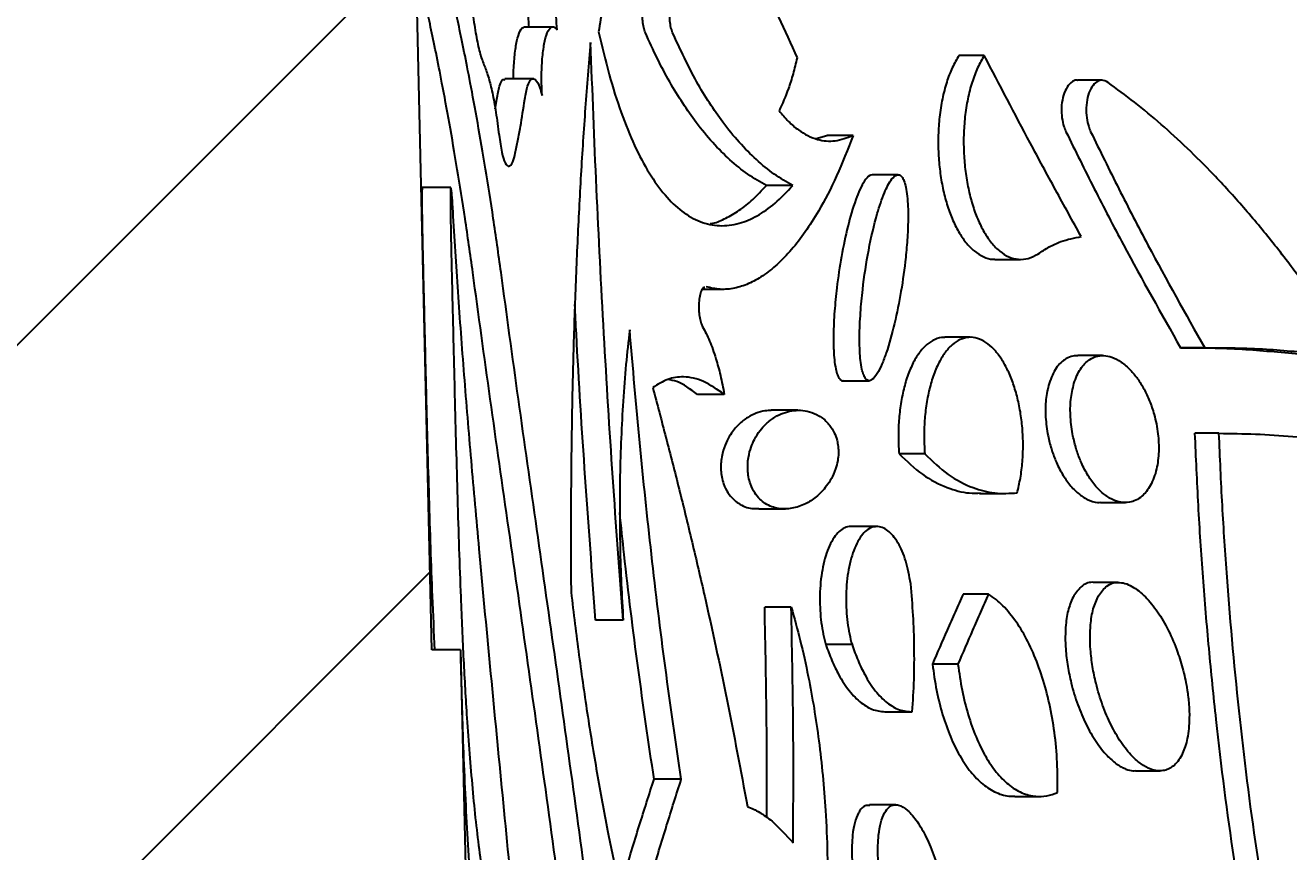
# Model space of a CAD drawing. Header units: millimetres. Extents: x 8 to 871, y 8 to 585.
# Drawn here: x 317.44 to 326.31, y 282.4 to 288.2 of the extents above; entities that cross this region are included whole.
import ezdxf

# ---------------------------------------------------------------- set-up
doc = ezdxf.new("R2010")
doc.units = ezdxf.units.MM
doc.layers.add('DIMENSIONS', color=2, linetype='Continuous')
doc.layers.add('HATCH', color=3, linetype='Continuous')
doc.layers.add('OUTLINE', color=7, linetype='Continuous', lineweight=25)
doc.styles.add('SLDTEXTSTYLE0', font='TXT', dxfattribs={"width": 0.75})
doc.dimstyles.new('SLDDIMSTYLE8', dxfattribs={"dimtxt": 3.5, "dimasz": 2, "dimexe": 0, "dimexo": 0.0625, "dimgap": 0.875, "dimtad": 1, "dimdec": 4, "dimzin": 12, "dimdsep": 46, "dimtxsty": 'SLDTEXTSTYLE0', "dimsah": 1, "dimcen": 0.09, "dimazin": 3, "dimtfac": 1, "dimtofl": 0, "dimtmove": 0, "dimatfit": 3, "dimfxl": 0, "dimfrac": 2, "dimtolj": 1, "dimtzin": 12, "dimarcsym": 0})

# ---------------------------------------------------------------- blocks, each defined once
blk = doc.blocks.new('_D_13')
at = {"layer": 'DIMENSIONS'}
blk.add_arc((306.2088, 330.1347), 79.0072, 79, 90, dxfattribs=at)
for points in [[(306.2088, 409.142), (308.2024, 408.6167), (308.215, 409.6166)], [(321.2841, 407.6904), (319.4054, 408.5391), (319.227, 407.5551)]]:
    blk.add_solid(points, dxfattribs=at)
at = {"layer": 'DIMENSIONS', "insert": (310.7105, 413.6065), "char_height": 3.5, "attachment_point": 1, "rotation": 354.5, "style": 'SLDTEXTSTYLE0'}
blk.add_mtext('11°', dxfattribs=at)

msp = doc.modelspace()

# ---------------------------------------------------------------- hatches: boundary and pattern name
at = {"layer": 'HATCH'}
h = msp.add_hatch(dxfattribs=at)
h.set_pattern_fill('ANSI31', color=256, angle=3e-322, style=0)
edge = h.paths.add_edge_path(flags=0)
edge.add_line((320.34869, 290.09243), (320.33579, 290.64907))
edge.add_spline(control_points=[(320.33579, 290.64907), (320.26911, 290.64907), (320.20242, 290.64907), (320.13574, 290.64907)], knot_values=[0.0000017, 0.0000017, 0.0000017, 0.0000017, 0.0002018, 0.0002018, 0.0002018, 0.0002018], weights=[1, 1, 1, 1], degree=3, periodic=0)
edge.add_line((320.13574, 290.64907), (320.12031, 291.31453))
edge.add_line((320.12031, 291.31453), (320.32037, 291.31453))
edge.add_line((320.32037, 291.31453), (320.31445, 291.56971))
edge.add_line((320.31445, 291.56971), (320.1144, 291.56971))
edge.add_line((320.1144, 291.56971), (319.89323, 301.11118))
edge.add_spline(control_points=[(319.89323, 301.11118), (319.95992, 301.11118), (320.0266, 301.11118), (320.09329, 301.11118)], knot_values=[0.0000041, 0.0000041, 0.0000041, 0.0000041, 0.0002042, 0.0002042, 0.0002042, 0.0002042], weights=[1, 1, 1, 1], degree=3, periodic=0)
edge.add_line((320.09329, 301.11118), (320.05436, 302.7904))
edge.add_spline(control_points=[(320.05436, 302.7904), (319.98768, 302.7904), (319.92099, 302.7904), (319.85431, 302.7904)], knot_values=[0.0000146, 0.0000146, 0.0000146, 0.0000146, 0.0002146, 0.0002146, 0.0002146, 0.0002146], weights=[1, 1, 1, 1], degree=3, periodic=0)
edge.add_line((319.85431, 302.7904), (319.82857, 303.90073))
edge.add_line((319.82857, 303.90073), (320.02863, 303.90073))
edge.add_line((320.02863, 303.90073), (319.68518, 318.71755))
edge.add_arc((324.68384, 318.83342), 5, 180, 181.327843, ccw=False)
edge.add_line((319.68384, 318.83342), (319.68384, 326.33342))
edge.add_arc((342.38384, 326.33342), 22.7, 169.323301, 180, ccw=False)
edge.add_line((320.07682, 330.53898), (309.99461, 332.57812))
edge.add_line((309.99461, 332.57812), (309.45884, 329.8218))
edge.add_line((309.45884, 329.8218), (309.45884, 182.95846))
edge.add_line((309.45884, 182.95846), (321.48384, 187.3352))
edge.add_arc((344.60884, 196.6352), 24.925, 180, 201.908125, ccw=False)
edge.add_line((319.68384, 196.6352), (319.68384, 202.4352))
edge.add_arc((339.68384, 202.4352), 20, 163.903735, 180, ccw=False)
edge.add_line((320.46789, 207.98024), (321.6945, 212.23094))
edge.add_arc((312.0865, 215.00347), 10.00003, 343.903735, 361.327843)
edge.add_line((322.08384, 215.2352), (320.86957, 267.62077))
edge.add_line((320.86957, 267.62077), (320.66952, 267.62077))
edge.add_line((320.66952, 267.62077), (320.61786, 269.84941))
edge.add_line((320.61786, 269.84941), (320.81792, 269.84941))
edge.add_line((320.81792, 269.84941), (320.73265, 273.52812))
edge.add_spline(control_points=[(320.73265, 273.52812), (320.66596, 273.52812), (320.59928, 273.52812), (320.53259, 273.52812)], knot_values=[0.000007, 0.000007, 0.000007, 0.000007, 0.0002071, 0.0002071, 0.0002071, 0.0002071], weights=[1, 1, 1, 1], degree=3, periodic=0)
edge.add_line((320.53259, 273.52812), (320.43569, 277.70853))
edge.add_spline(control_points=[(320.43569, 277.70853), (320.50238, 277.70853), (320.56906, 277.70853), (320.63575, 277.70853)], knot_values=[0.0000803, 0.0000803, 0.0000803, 0.0000803, 0.0002803, 0.0002803, 0.0002803, 0.0002803], weights=[1, 1, 1, 1], degree=3, periodic=0)
edge.add_line((320.63575, 277.70853), (320.49424, 283.81314))
edge.add_spline(control_points=[(320.49424, 283.81314), (320.42756, 283.81314), (320.36088, 283.81314), (320.29419, 283.81314)], knot_values=[0.0000165, 0.0000165, 0.0000165, 0.0000165, 0.0002166, 0.0002166, 0.0002166, 0.0002166], weights=[1, 1, 1, 1], degree=3, periodic=0)
edge.add_line((320.29419, 283.81314), (320.18597, 288.48212))
edge.add_spline(control_points=[(320.18597, 288.48212), (320.25265, 288.48212), (320.31934, 288.48212), (320.38602, 288.48212)], knot_values=[0.0000036, 0.0000036, 0.0000036, 0.0000036, 0.0002037, 0.0002037, 0.0002037, 0.0002037], weights=[1, 1, 1, 1], degree=3, periodic=0)
edge.add_line((320.38602, 288.48212), (320.36342, 289.45728))
edge.add_line((320.36342, 289.45728), (320.16336, 289.45728))
edge.add_line((320.16336, 289.45728), (320.14864, 290.09243))
edge.add_line((320.14864, 290.09243), (320.34869, 290.09243))

# ---------------------------------------------------------------- linework, layer by layer
at = {"layer": 'OUTLINE'}
for p, q in [((320.29419, 283.81314), (320.18597, 288.48212)), ((321.13569, 288.18406), (320.9386, 288.18405)), ((324.17036, 287.98469), (323.99263, 287.98469)), ((321.00928, 287.82162), (320.80707, 287.82162)), ((324.99727, 287.811), (324.82327, 287.811)), ((320.73879, 287.61117), (320.74942, 287.67775)), ((322.99027, 287.40177), (323.06625, 287.4241)), ((323.2495, 287.4241), (323.06625, 287.4241)), ((323.56601, 287.14801), (323.38326, 287.14801)), ((320.42772, 287.05775), (320.22607, 287.05775)), ((322.82693, 287.07151), (322.64114, 287.07151)), ((324.24405, 286.55434), (324.42181, 286.55434)), ((322.19288, 286.34408), (322.32994, 286.34408)), ((324.07247, 286.00729), (323.89257, 286.00729)), ((325.71673, 285.93346), (325.54791, 285.93346)), ((325.00081, 285.87893), (324.82649, 285.87893)), ((323.1794, 285.70261), (323.3635, 285.70261)), ((322.34606, 285.60678), (322.15723, 285.60678)), ((325.81696, 285.33396), (325.64867, 285.33396)), ((323.75279, 285.18984), (323.57224, 285.18984)), ((324.13708, 284.91039), (324.32239, 284.91039)), ((324.98678, 284.8471), (325.16027, 284.8471)), ((322.58896, 284.80299), (322.77645, 284.80299)), ((323.41699, 284.6793), (323.23315, 284.6793)), ((325.10919, 284.28721), (324.93535, 284.28721)), ((324.19949, 284.20588), (324.02147, 284.20588)), ((322.81583, 284.11438), (322.62958, 284.11438)), ((321.63672, 284.02277), (321.44347, 284.02277)), ((320.49424, 283.81314), (320.29419, 283.81314)), ((320.49424, 283.81314), (320.63574, 277.70854)), ((323.24247, 283.85063), (323.05873, 283.85063)), ((323.98561, 283.71476), (323.80626, 283.71476)), ((323.47979, 283.3786), (323.66226, 283.3786)), ((322.0442, 282.90622), (321.85323, 282.90622)), ((325.23183, 282.96497), (325.40411, 282.96497)), ((323.54904, 282.72679), (323.36563, 282.72679)), ((324.38394, 282.78557), (324.5612, 282.78557))]:
    msp.add_line(p, q, dxfattribs=at)
at = {"layer": 'OUTLINE', "flags": 128}
msp.add_lwpolyline([(322.8619, 285.4953), (322.77633, 285.4953), (322.67472, 285.4953)], dxfattribs=at)
at = {"layer": 'OUTLINE'}
for points, knots in [([(321.54613, 289.41901), (321.59069, 289.42151), (321.6798, 289.42652), (321.82494, 289.37791), (321.97766, 289.28623), (322.13176, 289.15129), (322.28311, 288.9807), (322.43131, 288.77853), (322.58003, 288.53726), (322.7237, 288.2679), (322.81394, 288.065), (322.85708, 287.96797)], [0, 0, 0, 0, 0.1147412, 0.2294817, 0.3481127, 0.466741, 0.5732591, 0.6797744, 0.7895793, 0.8993815, 1, 1, 1, 1]), ([(320.52383, 289.04798), (320.52697, 288.97337), (320.53327, 288.82413), (320.54702, 288.61396), (320.56382, 288.42188), (320.58387, 288.25046), (320.60716, 288.10591), (320.63363, 287.98631), (320.65345, 287.93558), (320.66358, 287.90967)], [0, 0, 0, 0, 0.1402347, 0.2804861, 0.4205358, 0.5606162, 0.7049051, 0.8492308, 1, 1, 1, 1]), ([(321.53762, 288.96644), (321.53597, 288.88789), (321.53266, 288.73079), (321.51602, 288.51556), (321.49333, 288.31973), (321.47362, 288.20792), (321.46367, 288.15149)], [0, 0, 0, 0, 0.26370439, 0.52739651, 0.76148607, 1, 1, 1, 1]), ([(320.97608, 288.18405), (320.97434, 288.20862), (320.97041, 288.26447), (320.96821, 288.35428), (320.96904, 288.44957), (320.97477, 288.57161), (320.98743, 288.68293), (321.00601, 288.77287), (321.02702, 288.846), (321.04602, 288.87679), (321.05819, 288.89652)], [0, 0, 0, 0, 0.0809651, 0.1840122, 0.2870693, 0.3901344, 0.5959065, 0.7027354, 0.8095997, 1, 1, 1, 1]), ([(321.1728, 288.16385), (321.17057, 288.19529), (321.1661, 288.25817), (321.16365, 288.35536), (321.16453, 288.45115), (321.1689, 288.54336), (321.17668, 288.62911), (321.18767, 288.70745), (321.20183, 288.77543), (321.22263, 288.84717), (321.24126, 288.87739), (321.25306, 288.89652)], [0, 0, 0, 0, 0.1015308, 0.2030544, 0.304588, 0.4061291, 0.5077691, 0.60943, 0.7142746, 0.8191505, 1, 1, 1, 1]), ([(320.77978, 286.46143), (320.76172, 286.59007), (320.7256, 286.84737), (320.67002, 287.19735), (320.61531, 287.51724), (320.56523, 287.78852), (320.52137, 288.01192), (320.48358, 288.19396), (320.45071, 288.34353), (320.42324, 288.46031), (320.4017, 288.54396), (320.39371, 288.56667), (320.3897, 288.57806)], [0, 0, 0, 0, 0.1033699, 0.2067449, 0.3138883, 0.4210353, 0.5141308, 0.6072283, 0.7027976, 0.7983688, 0.8988258, 1, 1, 1, 1]), ([(320.58178, 286.46143), (320.56368, 286.58976), (320.52747, 286.84644), (320.47178, 287.19541), (320.417, 287.51434), (320.36676, 287.78524), (320.32274, 288.00855), (320.28461, 288.19149), (320.2519, 288.33939), (320.22897, 288.43772), (320.21985, 288.4723), (320.21726, 288.48212)], [0, 0, 0, 0, 0.1233736, 0.2467533, 0.3745951, 0.5024422, 0.6140017, 0.7255636, 0.8400578, 0.954554, 1, 1, 1, 1]), ([(321.79245, 288.14457), (321.78844, 288.15573), (321.7804, 288.17807), (321.77329, 288.22435), (321.77113, 288.27267), (321.77403, 288.31809), (321.78129, 288.35689), (321.79252, 288.38591), (321.80604, 288.40217), (321.81573, 288.40211), (321.82022, 288.40207)], [0, 0, 0, 0, 0.1305793, 0.2613996, 0.3861207, 0.5059638, 0.6264389, 0.751523, 0.8848122, 1, 1, 1, 1]), ([(321.9831, 288.14457), (321.97911, 288.15575), (321.9711, 288.17813), (321.96404, 288.22444), (321.96189, 288.27285), (321.96481, 288.31847), (321.97211, 288.35738), (321.98336, 288.38633), (321.99678, 288.40224), (322.00631, 288.40213), (322.01067, 288.40207)], [0, 0, 0, 0, 0.1306907, 0.2615982, 0.3869876, 0.5078271, 0.6292058, 0.7547096, 0.8878361, 1, 1, 1, 1]), ([(320.86816, 287.82162), (320.86803, 287.826), (320.8666, 287.87426), (320.87227, 287.96295), (320.88542, 288.07157), (320.9073, 288.14691), (320.92662, 288.18466), (320.93842, 288.18134), (320.94002, 288.18089)], [0, 0, 0, 0, 0.022668, 0.249449, 0.4764686, 0.7114905, 0.960936, 1, 1, 1, 1]), ([(321.06745, 287.70332), (321.06565, 287.74762), (321.06205, 287.83625), (321.06798, 287.96468), (321.08185, 288.07243), (321.10352, 288.15082), (321.13153, 288.19015), (321.15591, 288.18563), (321.16968, 288.16789), (321.1728, 288.16385)], [0, 0, 0, 0, 0.1515543, 0.3031415, 0.4547084, 0.6109816, 0.7759807, 0.9490658, 1, 1, 1, 1]), ([(321.46367, 288.15149), (321.48779, 288.04962), (321.53612, 287.84555), (321.62121, 287.57991), (321.71489, 287.34731), (321.81789, 287.1541), (321.9289, 286.99991), (322.0486, 286.88452), (322.17664, 286.81195), (322.31158, 286.78347), (322.44544, 286.79885), (322.57625, 286.85474), (322.70245, 286.94136), (322.78547, 287.02816), (322.82693, 287.07151)], [0, 0, 0, 0, 0.0842482, 0.1687813, 0.2530498, 0.3371622, 0.4215326, 0.5056621, 0.5927723, 0.6801511, 0.76727, 0.8447825, 0.9224851, 1, 1, 1, 1]), ([(322.64114, 287.07151), (322.59744, 287.09709), (322.50989, 287.14833), (322.38461, 287.25033), (322.26391, 287.37067), (322.12071, 287.54444), (321.9913, 287.74398), (321.87477, 287.96258), (321.81989, 288.08391), (321.79245, 288.14457)], [0, 0, 0, 0, 0.1336207, 0.2676836, 0.4013048, 0.5353767, 0.7664246, 0.8832132, 1, 1, 1, 1]), ([(322.82693, 287.07151), (322.78324, 287.09724), (322.69571, 287.1488), (322.57052, 287.25156), (322.44993, 287.3727), (322.3078, 287.54745), (322.14763, 287.79167), (322.03814, 288.02653), (321.9831, 288.14457)], [0, 0, 0, 0, 0.134287, 0.2690272, 0.4033145, 0.5380638, 0.7678218, 1, 1, 1, 1]), ([(321.4077, 288.07688), (321.39499, 287.92404), (321.36955, 287.61836), (321.33915, 287.14918), (321.31412, 286.6733), (321.29486, 286.19176), (321.28095, 285.70578), (321.27233, 285.21493), (321.2684, 284.71931), (321.26998, 284.38601), (321.27077, 284.21936)], [0, 0, 0, 0, 0.1251188, 0.2502375, 0.3753578, 0.5004779, 0.6248588, 0.7492394, 0.8746198, 1, 1, 1, 1]), ([(321.63672, 284.02277), (321.6117, 284.35583), (321.56162, 285.02246), (321.50024, 286.03348), (321.44756, 287.05181), (321.42099, 287.73501), (321.4077, 288.07688)], [0, 0, 0, 0, 0.2490375, 0.4984545, 0.7490313, 1, 1, 1, 1]), ([(322.85708, 287.96797), (322.84782, 287.9301), (322.8293, 287.85434), (322.78845, 287.72525), (322.75311, 287.64721), (322.73067, 287.59763)], [0, 0, 0, 0, 0.2671839, 0.5343772, 1, 1, 1, 1]), ([(323.99263, 287.98469), (323.97645, 287.95732), (323.9441, 287.9026), (323.90494, 287.79905), (323.8746, 287.68224), (323.85473, 287.5564), (323.84576, 287.42617), (323.84699, 287.29725), (323.85821, 287.17128), (323.87831, 287.05123), (323.90723, 286.93919), (323.9443, 286.8362), (323.98909, 286.74592), (324.04136, 286.66898), (324.09984, 286.60931), (324.1641, 286.57044), (324.21293, 286.55296), (324.23998, 286.55571), (324.24402, 286.55612)], [0, 0, 0, 0, 0.0675211, 0.1350161, 0.2026953, 0.270349, 0.3344693, 0.3985751, 0.4605177, 0.5224571, 0.5848632, 0.6472741, 0.7122792, 0.777295, 0.8461467, 0.9150111, 0.9872933, 1, 1, 1, 1]), ([(324.17036, 287.98469), (324.15426, 287.95729), (324.12207, 287.90249), (324.08317, 287.79892), (324.05307, 287.68223), (324.03333, 287.55646), (324.02442, 287.42614), (324.02567, 287.29682), (324.03694, 287.1703), (324.05715, 287.0496), (324.08624, 286.937), (324.1235, 286.83368), (324.16847, 286.74335), (324.22082, 286.66658), (324.27926, 286.6079), (324.3433, 286.56809), (324.41052, 286.55133), (324.47966, 286.55619), (324.52437, 286.57953), (324.54684, 286.59126)], [0, 0, 0, 0, 0.05952924, 0.11903734, 0.17869249, 0.23832707, 0.29512244, 0.35190568, 0.40696194, 0.46201482, 0.51745359, 0.57289563, 0.63043266, 0.68797785, 0.74860909, 0.80925019, 0.87260496, 0.93596539, 1, 1, 1, 1]), ([(324.85087, 286.71365), (324.79046, 286.82325), (324.66963, 287.04245), (324.44089, 287.46615), (324.27705, 287.7802), (324.17036, 287.98469)], [0, 0, 0, 0, 0.2586333, 0.5172662, 1, 1, 1, 1]), ([(320.66358, 287.90967), (320.67344, 287.88468), (320.6919, 287.83787), (320.71907, 287.7245), (320.74395, 287.59141), (320.75836, 287.48115), (320.7655, 287.42653)], [0, 0, 0, 0, 0.2736997, 0.5126107, 0.7585502, 1, 1, 1, 1]), ([(320.74942, 287.67775), (320.75569, 287.71106), (320.76823, 287.77764), (320.78995, 287.82135), (320.80413, 287.81661), (320.80853, 287.81514)], [0, 0, 0, 0, 0.4084085, 0.816327, 1, 1, 1, 1]), ([(320.94627, 287.67775), (320.95246, 287.71152), (320.96483, 287.77903), (320.9917, 287.82482), (321.0215, 287.82198), (321.04801, 287.77491), (321.06219, 287.72268), (321.06745, 287.70332)], [0, 0, 0, 0, 0.2141763, 0.4281257, 0.6473078, 0.8692923, 1, 1, 1, 1]), ([(324.82428, 287.80943), (324.82274, 287.80997), (324.80699, 287.81544), (324.77744, 287.79627), (324.74287, 287.75514), (324.71978, 287.69146), (324.70992, 287.6195), (324.71361, 287.54766), (324.72623, 287.49026), (324.73848, 287.46129), (324.74339, 287.4497)], [0, 0, 0, 0, 0.0181501, 0.1846158, 0.3474342, 0.497557, 0.6440213, 0.7816943, 0.9126537, 1, 1, 1, 1]), ([(325.03847, 287.79633), (325.02305, 287.80371), (324.99359, 287.8178), (324.95053, 287.79785), (324.91636, 287.75492), (324.89342, 287.69213), (324.8835, 287.62018), (324.88707, 287.54814), (324.89963, 287.49045), (324.91188, 287.46132), (324.91677, 287.4497)], [0, 0, 0, 0, 0.1558739, 0.2978359, 0.4368073, 0.5654465, 0.6918138, 0.811076, 0.9246902, 1, 1, 1, 1]), ([(326.59836, 286.11509), (326.53271, 286.2115), (326.40121, 286.40457), (326.19746, 286.67144), (325.98999, 286.92132), (325.78898, 287.1414), (325.59565, 287.33491), (325.41054, 287.50417), (325.22454, 287.65986), (325.10049, 287.75084), (325.03847, 287.79633)], [0, 0, 0, 0, 0.133607, 0.2675906, 0.4011957, 0.5351649, 0.6509088, 0.7666532, 0.8833263, 1, 1, 1, 1]), ([(320.87975, 287.29905), (320.88591, 287.32871), (320.89824, 287.38802), (320.92091, 287.5111), (320.93633, 287.61243), (320.94627, 287.67775)], [0, 0, 0, 0, 0.2622355, 0.524472, 1, 1, 1, 1]), ([(322.73067, 287.59763), (322.75247, 287.57143), (322.79627, 287.51881), (322.88568, 287.44319), (322.99476, 287.38984), (323.12426, 287.3771), (323.20745, 287.40832), (323.2495, 287.4241)], [0, 0, 0, 0, 0.1385367, 0.2782179, 0.5382295, 0.7666165, 1, 1, 1, 1]), ([(320.7655, 287.42653), (320.77165, 287.38377), (320.78394, 287.2983), (320.80877, 287.22292), (320.83568, 287.19781), (320.86071, 287.22554), (320.87406, 287.27711), (320.87975, 287.29905)], [0, 0, 0, 0, 0.2050667, 0.4098601, 0.6214076, 0.8388848, 1, 1, 1, 1]), ([(323.2495, 287.4241), (323.21199, 287.32694), (323.1364, 287.13112), (323.02136, 286.91191), (322.91446, 286.74415), (322.81752, 286.61884), (322.71771, 286.51532), (322.61672, 286.43548), (322.51643, 286.38), (322.41674, 286.34847), (322.31735, 286.33923), (322.25238, 286.35387), (322.2199, 286.36119)], [0, 0, 0, 0, 0.1296532, 0.2613127, 0.3522302, 0.4431488, 0.5366927, 0.6302381, 0.7214296, 0.8126222, 0.9063106, 1, 1, 1, 1]), ([(324.74339, 287.4497), (324.8091, 287.31621), (324.94051, 287.04921), (325.20473, 286.54045), (325.41247, 286.17302), (325.54791, 285.93346)], [0, 0, 0, 0, 0.2581658, 0.516331, 1, 1, 1, 1]), ([(324.91677, 287.4497), (324.98229, 287.31584), (325.11332, 287.04811), (325.37608, 286.5394), (325.58245, 286.1723), (325.71673, 285.93346)], [0, 0, 0, 0, 0.2589157, 0.5178321, 1, 1, 1, 1]), ([(323.38464, 287.14657), (323.37841, 287.1458), (323.3589, 287.1434), (323.32906, 287.10521), (323.29715, 287.04652), (323.25577, 286.9419), (323.21055, 286.787), (323.167, 286.57743), (323.13682, 286.37723), (323.11822, 286.19089), (323.11116, 286.04338), (323.11235, 285.92861), (323.11777, 285.84923), (323.12638, 285.79022), (323.13917, 285.74292), (323.15106, 285.72054), (323.15815, 285.71309), (323.15902, 285.71217)], [0, 0, 0, 0, 0.0253201, 0.079293, 0.1373012, 0.1954723, 0.3328325, 0.4699492, 0.6069942, 0.7052513, 0.8033418, 0.8629503, 0.901657, 0.9401362, 0.9679589, 0.99606, 1, 1, 1, 1]), ([(323.34194, 285.71217), (323.34785, 285.70802), (323.36133, 285.69857), (323.38865, 285.71086), (323.42014, 285.75124), (323.45284, 285.81799), (323.49571, 285.93215), (323.54272, 286.1013), (323.58786, 286.32782), (323.61688, 286.53192), (323.63193, 286.70832), (323.63763, 286.85177), (323.63393, 286.97212), (323.6216, 287.05835), (323.60841, 287.10608), (323.59216, 287.1356), (323.57371, 287.1496), (323.5492, 287.14702), (323.52174, 287.12079), (323.49409, 287.07581), (323.45811, 286.99787), (323.4091, 286.85063), (323.35681, 286.62307), (323.32014, 286.3855), (323.30077, 286.17946), (323.29407, 286.03379), (323.29582, 285.9212), (323.30151, 285.84463), (323.30999, 285.78763), (323.32226, 285.74344), (323.33359, 285.72132), (323.34038, 285.71388), (323.34194, 285.71217)], [0, 0, 0, 0, 0.0123674, 0.0281946, 0.0558803, 0.0859591, 0.1167005, 0.1878799, 0.2589412, 0.3299946, 0.3700916, 0.4106518, 0.450952, 0.4694554, 0.4851197, 0.4966394, 0.5081805, 0.5220644, 0.5445113, 0.5671605, 0.5903183, 0.6440762, 0.7283742, 0.8125445, 0.8595485, 0.9072091, 0.9355095, 0.9532876, 0.9716026, 0.984986, 0.9965505, 1, 1, 1, 1]), ([(320.22749, 287.05615), (320.22727, 287.05661), (320.22627, 287.05878), (320.22512, 287.04667), (320.22412, 287.01872), (320.22388, 286.974), (320.22431, 286.91518), (320.22528, 286.84546), (320.2267, 286.76663), (320.22876, 286.66511), (320.23055, 286.58598), (320.23166, 286.53737)], [0, 0, 0, 0, 0.0308327, 0.1462974, 0.2640453, 0.3817678, 0.4963955, 0.6109801, 0.7192947, 0.8275601, 1, 1, 1, 1]), ([(320.4426, 286.89292), (320.44133, 286.91394), (320.4388, 286.95599), (320.43399, 287.01883), (320.42875, 287.06409), (320.42543, 287.05702), (320.42417, 287.01927), (320.42391, 286.97546), (320.42432, 286.91735), (320.42528, 286.84838), (320.42668, 286.7702), (320.42875, 286.66784), (320.43057, 286.58738), (320.43171, 286.53737)], [0, 0, 0, 0, 0.072873, 0.1457601, 0.2908508, 0.4402822, 0.5166303, 0.5929634, 0.667486, 0.7419838, 0.8128279, 0.8836421, 1, 1, 1, 1]), ([(322.24654, 286.80484), (322.25267, 286.80573), (322.28939, 286.8111), (322.35794, 286.84155), (322.45202, 286.89586), (322.54683, 286.9714), (322.6097, 287.03814), (322.64114, 287.07151)], [0, 0, 0, 0, 0.0472369, 0.282857, 0.5184702, 0.7592297, 1, 1, 1, 1]), ([(320.95612, 281.07473), (320.92767, 281.37553), (320.87071, 281.97768), (320.78553, 282.85217), (320.703, 283.70346), (320.63122, 284.46574), (320.57059, 285.14449), (320.52082, 285.7476), (320.47673, 286.32896), (320.45398, 286.70492), (320.4426, 286.89292)], [0, 0, 0, 0, 0.1404448, 0.2811472, 0.4216258, 0.5624571, 0.6715078, 0.7805578, 0.8902657, 1, 1, 1, 1]), ([(324.54684, 286.59126), (324.57296, 286.60874), (324.62521, 286.64369), (324.72598, 286.69029), (324.80258, 286.70462), (324.85087, 286.71365)], [0, 0, 0, 0, 0.26988978, 0.53977923, 1, 1, 1, 1]), ([(320.23166, 286.53737), (320.2353, 286.38127), (320.24263, 286.06734), (320.25322, 285.63285), (320.26339, 285.23706), (320.27335, 284.87822), (320.28422, 284.52849), (320.29684, 284.16627), (320.30739, 283.93746), (320.31312, 283.81314)], [0, 0, 0, 0, 0.159896, 0.3215829, 0.4500361, 0.5784917, 0.7106381, 0.8427885, 1, 1, 1, 1]), ([(320.43171, 286.53737), (320.43535, 286.38127), (320.44268, 286.06737), (320.45327, 285.63235), (320.46348, 285.23539), (320.47349, 284.87503), (320.48435, 284.52308), (320.49803, 284.14033), (320.51525, 283.73525), (320.53151, 283.47007), (320.53969, 283.33663)], [0, 0, 0, 0, 0.131892, 0.2652441, 0.371645, 0.4780475, 0.5875101, 0.6969758, 0.8475156, 1, 1, 1, 1]), ([(322.05289, 273.04817), (322.03643, 273.38036), (322.00351, 274.04471), (321.94095, 275.03829), (321.86685, 276.02701), (321.78255, 277.00756), (321.68901, 277.97609), (321.58725, 278.93331), (321.4781, 279.87944), (321.35984, 280.83867), (321.23366, 281.80588), (321.10124, 282.77718), (320.96729, 283.73207), (320.83371, 284.66513), (320.70256, 285.5776), (320.62204, 286.16684), (320.58178, 286.46143)], [0, 0, 0, 0, 0.0683432, 0.1366782, 0.2054559, 0.2742334, 0.3425911, 0.4109486, 0.4797783, 0.5486081, 0.6231375, 0.6977044, 0.7722334, 0.8481308, 0.9240759, 1, 1, 1, 1]), ([(322.24397, 273.04817), (322.22756, 273.38038), (322.19475, 274.04475), (322.13243, 275.0384), (322.05864, 276.02726), (321.97467, 277.00803), (321.88152, 277.9769), (321.78018, 278.93459), (321.67147, 279.88129), (321.55376, 280.8406), (321.42823, 281.80746), (321.29656, 282.77805), (321.16334, 283.73241), (321.03046, 284.66516), (320.89998, 285.5775), (320.81984, 286.16681), (320.77978, 286.46143)], [0, 0, 0, 0, 0.0684057, 0.1368033, 0.2056391, 0.2744749, 0.3428951, 0.4113152, 0.4802039, 0.5490927, 0.623547, 0.6980385, 0.7724922, 0.8483035, 0.9241622, 1, 1, 1, 1]), ([(322.20929, 286.35755), (322.20567, 286.35698), (322.19577, 286.35543), (322.18225, 286.32953), (322.17123, 286.28845), (322.16632, 286.23892), (322.16718, 286.18879), (322.17325, 286.14229), (322.18265, 286.10562), (322.19056, 286.08906), (322.19401, 286.08184)], [0, 0, 0, 0, 0.0884212, 0.2421238, 0.3870039, 0.5207357, 0.6491484, 0.7732453, 0.9011945, 1, 1, 1, 1]), ([(321.44347, 284.02277), (321.41853, 284.35585), (321.3686, 285.02254), (321.32155, 285.76209), (321.30102, 286.16841), (321.29758, 286.2364)], [0, 0, 0, 0, 0.4539659, 0.9086312, 1, 1, 1, 1]), ([(322.19401, 286.08184), (322.21063, 286.0497), (322.24387, 285.98539), (322.28551, 285.86693), (322.32031, 285.74068), (322.33742, 285.65171), (322.34606, 285.60678)], [0, 0, 0, 0, 0.271038, 0.5421599, 0.7687569, 1, 1, 1, 1]), ([(321.68232, 286.06068), (321.67324, 285.97959), (321.655, 285.81687), (321.63537, 285.56185), (321.62132, 285.30038), (321.61356, 285.04099), (321.61138, 284.78486), (321.61439, 284.53231), (321.62222, 284.27738), (321.63189, 284.10764), (321.63672, 284.02277)], [0, 0, 0, 0, 0.1293865, 0.2596645, 0.3881811, 0.5175891, 0.6367034, 0.755817, 0.8779085, 1, 1, 1, 1]), ([(322.0442, 282.90622), (322.00615, 283.1658), (321.93005, 283.68498), (321.8345, 284.47406), (321.75061, 285.26527), (321.7051, 285.79534), (321.68232, 286.06068)], [0, 0, 0, 0, 0.25426626, 0.50853443, 0.75398128, 1, 1, 1, 1]), ([(323.89389, 286.0058), (323.89108, 286.00623), (323.86773, 286.00983), (323.82452, 285.99491), (323.76652, 285.95974), (323.71291, 285.90108), (323.66574, 285.82173), (323.62654, 285.72613), (323.59687, 285.61639), (323.57718, 285.50004), (323.5674, 285.37934), (323.56673, 285.27552), (323.57077, 285.21267), (323.57224, 285.18984)], [0, 0, 0, 0, 0.0146897, 0.1219049, 0.2296624, 0.3373547, 0.4444923, 0.5516019, 0.6535735, 0.755566, 0.8506579, 0.9457419, 1, 1, 1, 1]), ([(324.40108, 284.91524), (324.40918, 284.94949), (324.42561, 285.01895), (324.43934, 285.13289), (324.44396, 285.25158), (324.43913, 285.36973), (324.42468, 285.48576), (324.40161, 285.59436), (324.37067, 285.69558), (324.33253, 285.78542), (324.28781, 285.86293), (324.23743, 285.9273), (324.18164, 285.97482), (324.12234, 286.00306), (324.06139, 286.01087), (324.00157, 285.99529), (323.94406, 285.95795), (323.89156, 285.89974), (323.84496, 285.8201), (323.80653, 285.72546), (323.77697, 285.61582), (323.75774, 285.50007), (323.74777, 285.37886), (323.74732, 285.2753), (323.75136, 285.21221), (323.75279, 285.18984)], [0, 0, 0, 0, 0.0414308, 0.0840244, 0.1254781, 0.1681554, 0.2090775, 0.2512012, 0.2922891, 0.3344988, 0.3768989, 0.4203449, 0.4659646, 0.5128481, 0.5599629, 0.6084491, 0.6555977, 0.7041015, 0.7509733, 0.799306, 0.8441584, 0.8905158, 0.9326324, 0.9761109, 1, 1, 1, 1]), ([(325.54791, 285.93346), (325.61916, 285.93361), (325.76165, 285.93391), (326.03679, 285.92338), (326.2454, 285.90325), (326.37892, 285.89036)], [0, 0, 0, 0, 0.2646753, 0.5293499, 1, 1, 1, 1]), ([(325.71673, 285.93346), (325.78798, 285.93361), (325.93048, 285.9339), (326.20405, 285.92328), (326.41099, 285.90318), (326.54285, 285.89036)], [0, 0, 0, 0, 0.266242, 0.5324827, 1, 1, 1, 1]), ([(324.82777, 285.87743), (324.8159, 285.87731), (324.78723, 285.87702), (324.73433, 285.85482), (324.67164, 285.80128), (324.64054, 285.72242), (324.62532, 285.68384)], [0, 0, 0, 0, 0.1487336, 0.3589038, 0.6863139, 1, 1, 1, 1]), ([(324.7996, 285.68384), (324.79089, 285.6468), (324.77348, 285.57279), (324.7729, 285.44209), (324.78842, 285.32392), (324.8147, 285.22185), (324.84798, 285.13053), (324.89161, 285.04415), (324.94554, 284.96686), (325.00505, 284.90678), (325.06668, 284.86651), (325.12858, 284.84647), (325.18421, 284.84613), (325.23405, 284.86206), (325.28564, 284.89596), (325.34008, 284.963), (325.38182, 285.07566), (325.39765, 285.20446), (325.39133, 285.33761), (325.36683, 285.45797), (325.33135, 285.56173), (325.29188, 285.64581), (325.24647, 285.71881), (325.19298, 285.78401), (325.13204, 285.83678), (325.06853, 285.86986), (325.00816, 285.88173), (324.94254, 285.87411), (324.87611, 285.83277), (324.82527, 285.75905), (324.80615, 285.70301), (324.7996, 285.68384)], [0, 0, 0, 0, 0.0352057, 0.0703555, 0.1086227, 0.1374938, 0.1663945, 0.2032234, 0.2400776, 0.2773546, 0.3146231, 0.3483013, 0.3819478, 0.4073013, 0.432626, 0.4729831, 0.51358, 0.5495616, 0.5845093, 0.6256163, 0.6568464, 0.6881158, 0.720148, 0.7521951, 0.7907783, 0.8293497, 0.8610127, 0.8926476, 0.9409195, 0.9797803, 1, 1, 1, 1]), ([(322.34606, 285.60678), (322.29748, 285.64096), (322.20031, 285.70931), (322.06772, 285.7356), (321.94797, 285.71996), (321.87853, 285.67609), (321.84361, 285.65403)], [0, 0, 0, 0, 0.2734164, 0.5468164, 0.7720836, 1, 1, 1, 1]), ([(321.84361, 285.65403), (321.8748, 285.5378), (321.93722, 285.30519), (322.02954, 284.94311), (322.12035, 284.5716), (322.23343, 284.0847), (322.36649, 283.47227), (322.46117, 282.96824), (322.50861, 282.71564)], [0, 0, 0, 0, 0.1303369, 0.2608449, 0.3911829, 0.5216994, 0.7602929, 1, 1, 1, 1]), ([(322.15723, 285.60678), (322.10841, 285.64329), (322.03759, 285.69626), (321.96988, 285.70759), (321.94883, 285.71111)], [0, 0, 0, 0, 0.6892187, 1, 1, 1, 1]), ([(323.15902, 285.71217), (323.16501, 285.70676), (323.17179, 285.70064), (323.17857, 285.70321), (323.17935, 285.7035)], [0, 0, 0, 0, 0.8843232, 1, 1, 1, 1]), ([(324.62532, 285.68384), (324.61658, 285.647), (324.59913, 285.57338), (324.59838, 285.44331), (324.61371, 285.3257), (324.63975, 285.22416), (324.67285, 285.13302), (324.71636, 285.04656), (324.77025, 284.96914), (324.82972, 284.90827), (324.89516, 284.86654), (324.94846, 284.84531), (324.97966, 284.84935), (324.98671, 284.85026)], [0, 0, 0, 0, 0.0957702, 0.1914012, 0.2951788, 0.3735885, 0.4520811, 0.5526943, 0.6533788, 0.755268, 0.8571323, 0.967748, 1, 1, 1, 1]), ([(322.6761, 285.49397), (322.66099, 285.49338), (322.6041, 285.49117), (322.52705, 285.46026), (322.447, 285.39949), (322.39628, 285.33857), (322.35801, 285.2694), (322.33563, 285.20775), (322.32415, 285.1461), (322.32151, 285.10467), (322.3224, 285.08209), (322.32265, 285.07577)], [0, 0, 0, 0, 0.1044567, 0.3931199, 0.5514651, 0.7094485, 0.8011636, 0.8933708, 0.9422324, 0.9838425, 1, 1, 1, 1]), ([(322.51058, 285.07577), (322.51208, 285.05968), (322.51546, 285.02339), (322.53222, 284.96563), (322.55956, 284.91271), (322.59529, 284.86997), (322.65065, 284.82732), (322.72599, 284.80029), (322.82071, 284.80303), (322.90965, 284.83207), (322.99151, 284.88331), (323.05253, 284.94572), (323.09817, 285.01356), (323.12551, 285.07356), (323.14218, 285.13538), (323.14823, 285.19154), (323.14607, 285.24155), (323.13611, 285.29301), (323.11305, 285.3533), (323.06931, 285.41431), (323.00992, 285.4614), (322.94479, 285.48714), (322.88117, 285.49754), (322.79912, 285.49167), (322.71734, 285.46298), (322.64428, 285.40688), (322.59654, 285.35494), (322.56133, 285.30061), (322.53344, 285.23854), (322.51681, 285.17867), (322.50957, 285.12065), (322.51027, 285.0895), (322.51058, 285.07577)], [0, 0, 0, 0, 0.0122217, 0.027555, 0.0534634, 0.0811174, 0.1088477, 0.174167, 0.2393703, 0.3045357, 0.3567622, 0.4088702, 0.4351754, 0.4613292, 0.4796806, 0.4922944, 0.50499, 0.5163313, 0.5338975, 0.5656435, 0.6091946, 0.6529276, 0.6946567, 0.736402, 0.8196924, 0.8657121, 0.8983458, 0.9309056, 0.9537632, 0.9767811, 0.9897698, 1, 1, 1, 1]), ([(326.0589, 281.54381), (326.01207, 281.8111), (325.90924, 282.39802), (325.81308, 283.16204), (325.74566, 283.82254), (325.70415, 284.32405), (325.67079, 284.828), (325.65605, 285.16525), (325.64867, 285.33396)], [0, 0, 0, 0, 0.21632198, 0.47498766, 0.60589198, 0.73693537, 0.86839801, 1, 1, 1, 1]), ([(326.25081, 281.3902), (326.19514, 281.70858), (326.08357, 282.34661), (325.95945, 283.32739), (325.88312, 284.15698), (325.83903, 284.82816), (325.82432, 285.1653), (325.81696, 285.33396)], [0, 0, 0, 0, 0.2474462, 0.4958769, 0.7473921, 0.87363, 1, 1, 1, 1]), ([(325.81696, 285.33396), (325.90213, 285.33268), (326.07246, 285.33013), (326.40043, 285.30911), (326.64948, 285.27583), (326.80811, 285.25463)], [0, 0, 0, 0, 0.2663593, 0.5327175, 1, 1, 1, 1]), ([(323.57224, 285.18984), (323.62634, 285.13825), (323.73455, 285.03506), (323.90145, 284.95133), (324.03873, 284.91142), (324.11775, 284.91426), (324.1442, 284.91521)], [0, 0, 0, 0, 0.3047705, 0.6095393, 0.8692581, 1, 1, 1, 1]), ([(323.75279, 285.18984), (323.80687, 285.13809), (323.91502, 285.0346), (324.08127, 284.94987), (324.24376, 284.90684), (324.34841, 284.91243), (324.40108, 284.91524)], [0, 0, 0, 0, 0.2706716, 0.5413444, 0.769195, 1, 1, 1, 1]), ([(322.32265, 285.07577), (322.32415, 285.05975), (322.32753, 285.02359), (322.34427, 284.96599), (322.37164, 284.91315), (322.40744, 284.87028), (322.46305, 284.82797), (322.52382, 284.80265), (322.57229, 284.80593), (322.58896, 284.80706)], [0, 0, 0, 0, 0.058246, 0.1313742, 0.2552696, 0.3880043, 0.5211063, 0.8353589, 1, 1, 1, 1]), ([(321.85323, 282.90622), (321.81518, 283.16572), (321.73908, 283.68474), (321.66069, 284.31143), (321.62249, 284.67986), (321.61231, 284.77806)], [0, 0, 0, 0, 0.4231185, 0.8462399, 1, 1, 1, 1]), ([(323.23437, 284.67887), (323.23359, 284.67901), (323.21895, 284.68171), (323.19087, 284.67151), (323.15168, 284.64674), (323.11557, 284.60385), (323.0838, 284.54705), (323.05742, 284.47695), (323.03717, 284.3981), (323.02363, 284.31196), (323.01426, 284.19546), (323.0184, 284.04671), (323.03889, 283.92258), (323.05539, 283.86274), (323.05873, 283.85063)], [0, 0, 0, 0, 0.0048578, 0.0908913, 0.1769111, 0.2625234, 0.3480836, 0.4309697, 0.5138109, 0.5921605, 0.6705066, 0.8188295, 0.9633281, 1, 1, 1, 1]), ([(323.65419, 284.27678), (323.64389, 284.33257), (323.62333, 284.44406), (323.56525, 284.57426), (323.50628, 284.6455), (323.45443, 284.67519), (323.41399, 284.6819), (323.3735, 284.67278), (323.33501, 284.6465), (323.29911, 284.60443), (323.26787, 284.54816), (323.24156, 284.47844), (323.22147, 284.40048), (323.2078, 284.31429), (323.19823, 284.19772), (323.2022, 284.04797), (323.22261, 283.92307), (323.23913, 283.86282), (323.24247, 283.85063)], [0, 0, 0, 0, 0.0933129, 0.1864722, 0.2839607, 0.3346262, 0.3867153, 0.4385964, 0.4920045, 0.5435575, 0.5966743, 0.6467585, 0.6984183, 0.7460769, 0.7952454, 0.8873565, 0.9772167, 1, 1, 1, 1]), ([(321.27077, 284.21936), (321.28889, 284.07112), (321.3252, 283.77422), (321.38752, 283.34374), (321.45597, 282.92499), (321.52877, 282.53399), (321.60527, 282.16932), (321.68524, 281.8298), (321.7711, 281.50176), (321.8339, 281.29457), (321.8653, 281.19097)], [0, 0, 0, 0, 0.1311028, 0.2625777, 0.3936784, 0.5251368, 0.643341, 0.761546, 0.8807727, 1, 1, 1, 1]), ([(323.66551, 283.37863), (323.67012, 283.45404), (323.67935, 283.60484), (323.68048, 283.83201), (323.67314, 284.057), (323.66052, 284.20328), (323.65419, 284.27678)], [0, 0, 0, 0, 0.25464065, 0.50930349, 0.75346056, 1, 1, 1, 1]), ([(324.93655, 284.28718), (324.93651, 284.28719), (324.90982, 284.29109), (324.85832, 284.27421), (324.81749, 284.21952), (324.79819, 284.19367)], [0, 0, 0, 0, 0.0008839, 0.52767824, 1, 1, 1, 1]), ([(324.97163, 284.19367), (324.95822, 284.16448), (324.93143, 284.10615), (324.91131, 283.97316), (324.91173, 283.83312), (324.92889, 283.69511), (324.95639, 283.56246), (324.99917, 283.42303), (325.0582, 283.28473), (325.1282, 283.16296), (325.20009, 283.07227), (325.27098, 283.01012), (325.33075, 282.97675), (325.38608, 282.96326), (325.44265, 282.96624), (325.50612, 282.99776), (325.5631, 283.07837), (325.60006, 283.19609), (325.61122, 283.31854), (325.60734, 283.43423), (325.59382, 283.54703), (325.56786, 283.67105), (325.52406, 283.81236), (325.46387, 283.95356), (325.38768, 284.08452), (325.30131, 284.19177), (325.22309, 284.2542), (325.15721, 284.28285), (325.0979, 284.29093), (325.03058, 284.27485), (324.99053, 284.21968), (324.97163, 284.19367)], [0, 0, 0, 0, 0.0291206, 0.0581845, 0.0996771, 0.1294662, 0.1600783, 0.2022934, 0.2457036, 0.2890002, 0.3333907, 0.3651111, 0.3975143, 0.4199126, 0.442823, 0.4764476, 0.5103017, 0.5399733, 0.5755933, 0.5993259, 0.6237238, 0.6586435, 0.6945287, 0.7404743, 0.7877486, 0.8337488, 0.8813914, 0.9048562, 0.9287901, 0.9664179, 1, 1, 1, 1]), ([(324.02147, 284.20588), (324.00274, 284.16371), (323.96529, 284.07935), (323.89328, 283.91565), (323.84064, 283.79412), (323.80626, 283.71476)], [0, 0, 0, 0, 0.2576582, 0.5153161, 1, 1, 1, 1]), ([(324.19949, 284.20588), (324.18082, 284.16358), (324.14349, 284.07897), (324.07193, 283.91527), (324.01966, 283.79386), (323.98561, 283.71476)], [0, 0, 0, 0, 0.2584335, 0.5168686, 1, 1, 1, 1]), ([(324.68321, 282.81324), (324.68384, 282.88383), (324.68511, 283.02498), (324.66541, 283.23574), (324.6299, 283.43782), (324.579, 283.62723), (324.5143, 283.79828), (324.43717, 283.94971), (324.34951, 284.07505), (324.26847, 284.15854), (324.21751, 284.19351), (324.19949, 284.20588)], [0, 0, 0, 0, 0.11482314, 0.22962563, 0.34439952, 0.45918329, 0.57523163, 0.69129017, 0.81247158, 0.93365906, 1, 1, 1, 1]), ([(324.79819, 284.19367), (324.78473, 284.16458), (324.75783, 284.10644), (324.73756, 283.97396), (324.73785, 283.83413), (324.75477, 283.69713), (324.78224, 283.5647), (324.82457, 283.42645), (324.88351, 283.28817), (324.95279, 283.16719), (325.02491, 283.07565), (325.0961, 283.01183), (325.15723, 282.97846), (325.20308, 282.96431), (325.22566, 282.96629), (325.2318, 282.96682)], [0, 0, 0, 0, 0.0678702, 0.1356198, 0.2316848, 0.3014221, 0.3712717, 0.4705277, 0.5698865, 0.6716611, 0.7733862, 0.8499035, 0.9263277, 0.9799455, 1, 1, 1, 1]), ([(322.64349, 282.63807), (322.64402, 282.71632), (322.64549, 282.93236), (322.64365, 283.42442), (322.63521, 283.83851), (322.62958, 284.11438)], [0, 0, 0, 0, 0.1593658, 0.4399606, 1, 1, 1, 1]), ([(322.82888, 282.45944), (322.82985, 282.59721), (322.8318, 282.87276), (322.83001, 283.42442), (322.8215, 283.83851), (322.81583, 284.11438)], [0, 0, 0, 0, 0.2502587, 0.5005182, 1, 1, 1, 1]), ([(322.81583, 284.11438), (322.83744, 284.03692), (322.88088, 283.88127), (322.93367, 283.64197), (322.97677, 283.40579), (323.01088, 283.1736), (323.03814, 282.93352), (323.05905, 282.66918), (323.07161, 282.38249), (323.07005, 282.1796), (323.06927, 282.07757)], [0, 0, 0, 0, 0.1312386, 0.2636832, 0.3756136, 0.4875474, 0.60275, 0.7179433, 0.8581606, 1, 1, 1, 1]), ([(320.49424, 283.81314), (320.49787, 283.66559), (320.50327, 283.44559), (320.51024, 283.24129), (320.51253, 283.17402)], [0, 0, 0, 0, 0.6706765, 1, 1, 1, 1]), ([(323.05873, 283.85063), (323.07235, 283.81286), (323.0998, 283.73675), (323.15415, 283.62551), (323.22249, 283.52151), (323.30497, 283.4386), (323.39317, 283.38648), (323.4536, 283.38127), (323.48422, 283.37863)], [0, 0, 0, 0, 0.1287181, 0.259381, 0.4418367, 0.6295238, 0.8122546, 1, 1, 1, 1]), ([(323.24247, 283.85063), (323.25605, 283.81277), (323.28342, 283.73647), (323.33752, 283.62521), (323.40545, 283.52136), (323.48733, 283.43859), (323.57499, 283.38649), (323.63506, 283.38127), (323.66551, 283.37863)], [0, 0, 0, 0, 0.1293146, 0.2605951, 0.4426701, 0.629975, 0.8124569, 1, 1, 1, 1]), ([(323.80626, 283.71476), (323.81508, 283.65267), (323.83272, 283.52849), (323.87635, 283.35662), (323.93132, 283.20188), (323.99765, 283.06606), (324.07418, 282.95393), (324.16062, 282.86517), (324.25478, 282.80845), (324.33085, 282.78416), (324.37411, 282.78731), (324.38392, 282.78802)], [0, 0, 0, 0, 0.1165803, 0.2331552, 0.3495268, 0.465904, 0.5864773, 0.7070673, 0.8347894, 0.9625381, 1, 1, 1, 1]), ([(323.98561, 283.71476), (323.99441, 283.65251), (324.01202, 283.528), (324.05561, 283.35559), (324.11062, 283.2003), (324.17699, 283.06423), (324.25351, 282.952), (324.3397, 282.86407), (324.43345, 282.80643), (324.52438, 282.78312), (324.60829, 282.78621), (324.65824, 282.80423), (324.68321, 282.81324)], [0, 0, 0, 0, 0.1012392, 0.2024718, 0.3035475, 0.4046252, 0.5089442, 0.6132737, 0.7231878, 0.8331234, 0.9165519, 1, 1, 1, 1]), ([(320.53969, 283.33663), (320.55208, 283.16833), (320.57695, 282.83053), (320.62652, 282.38317), (320.68686, 281.98033), (320.76059, 281.62706), (320.84814, 281.31735), (320.92004, 281.15578), (320.95612, 281.07473)], [0, 0, 0, 0, 0.1659803, 0.3331334, 0.4970976, 0.6621315, 0.8304954, 1, 1, 1, 1]), ([(320.51253, 283.17402), (320.51679, 283.06369), (320.52529, 282.84307), (320.54164, 282.52062), (320.56104, 282.21637), (320.58344, 281.93859), (320.60861, 281.68464), (320.63643, 281.45222), (320.66808, 281.2334), (320.71116, 280.98699), (320.76929, 280.72433), (320.84823, 280.45997), (320.93973, 280.24653), (321.01186, 280.12662), (321.04793, 280.06665)], [0, 0, 0, 0, 0.073538, 0.1470536, 0.2210627, 0.2950785, 0.3616565, 0.428234, 0.4952739, 0.5623144, 0.6707319, 0.7791305, 0.8895256, 1, 1, 1, 1]), ([(321.64295, 282.22962), (321.66045, 282.28799), (321.69544, 282.40472), (321.76485, 282.63026), (321.81839, 282.79742), (321.85323, 282.90622)], [0, 0, 0, 0, 0.2587672, 0.5175349, 1, 1, 1, 1]), ([(321.83526, 282.22962), (321.8527, 282.28819), (321.88759, 282.40532), (321.95657, 282.63086), (322.0097, 282.79781), (322.0442, 282.90622)], [0, 0, 0, 0, 0.2596456, 0.5192929, 1, 1, 1, 1]), ([(322.50861, 282.71564), (322.53715, 282.70283), (322.59424, 282.67721), (322.70165, 282.60059), (322.77962, 282.51408), (322.82888, 282.45944)], [0, 0, 0, 0, 0.2691674, 0.5383457, 1, 1, 1, 1]), ([(323.36715, 282.72158), (323.35607, 282.72246), (323.33077, 282.72446), (323.30427, 282.69753), (323.29048, 282.67408), (323.28783, 282.66957)], [0, 0, 0, 0, 0.3865615, 0.8818818, 1, 1, 1, 1]), ([(323.47036, 282.66957), (323.46085, 282.64809), (323.44185, 282.60518), (323.4252, 282.49916), (323.42222, 282.38023), (323.43101, 282.25716), (323.44834, 282.12992), (323.47734, 281.99126), (323.52006, 281.84711), (323.57126, 281.71735), (323.62771, 281.61134), (323.6873, 281.53143), (323.74625, 281.4835), (323.80261, 281.47025), (323.85257, 281.49351), (323.89099, 281.55276), (323.9174, 281.64462), (323.92712, 281.74617), (323.92649, 281.84681), (323.91855, 281.95255), (323.90095, 282.07202), (323.86888, 282.21555), (323.82363, 282.3614), (323.76579, 282.49887), (323.70175, 282.6115), (323.63593, 282.6907), (323.57908, 282.7258), (323.53597, 282.72799), (323.50145, 282.71501), (323.48139, 282.68569), (323.47036, 282.66957)], [0, 0, 0, 0, 0.0258171, 0.0515768, 0.0907178, 0.120664, 0.1506701, 0.1966307, 0.2426493, 0.2896447, 0.3366568, 0.3769491, 0.4171004, 0.452154, 0.4816404, 0.5113141, 0.5372468, 0.5703287, 0.5940697, 0.617857, 0.6556178, 0.6934422, 0.7446342, 0.7958044, 0.8435848, 0.8912403, 0.9325655, 0.9535554, 0.9744729, 1, 1, 1, 1]), ([(323.28783, 282.66957), (323.27827, 282.64815), (323.25919, 282.60535), (323.24244, 282.49967), (323.23936, 282.38137), (323.24799, 282.25926), (323.26509, 282.13301), (323.29377, 281.99528), (323.33628, 281.85135), (323.38745, 281.72107), (323.44063, 281.62105), (323.4923, 281.54844), (323.54602, 281.49824), (323.58825, 281.46889), (323.61255, 281.47658), (323.61348, 281.47687)], [0, 0, 0, 0, 0.05791083, 0.1157027, 0.20287649, 0.26935398, 0.33596498, 0.43823645, 0.54064004, 0.64659524, 0.75248527, 0.82467117, 0.89676638, 0.99607413, 1, 1, 1, 1])]:
    msp.add_open_spline(points, degree=3, knots=knots, dxfattribs=at)

# ---------------------------------------------------------------- dimensions: what is measured, and where the dimension line sits
at = {"layer": 'DIMENSIONS'}
dim = msp.add_angular_dim_2l(base=(313.78135, 408.77823), line1=((306.20884, 330.13474), (325.5883, 429.83342)), line2=((306.20884, 431.85122), (306.20884, 158.80087)), dimstyle='SLDDIMSTYLE8', dxfattribs=at)
dim.commit()
dim.dimension.update_dxf_attribs({"geometry": '_D_13', "text_midpoint": (313.78135, 408.77823), "dimtype": 162})

doc.saveas('drawing.dxf')
